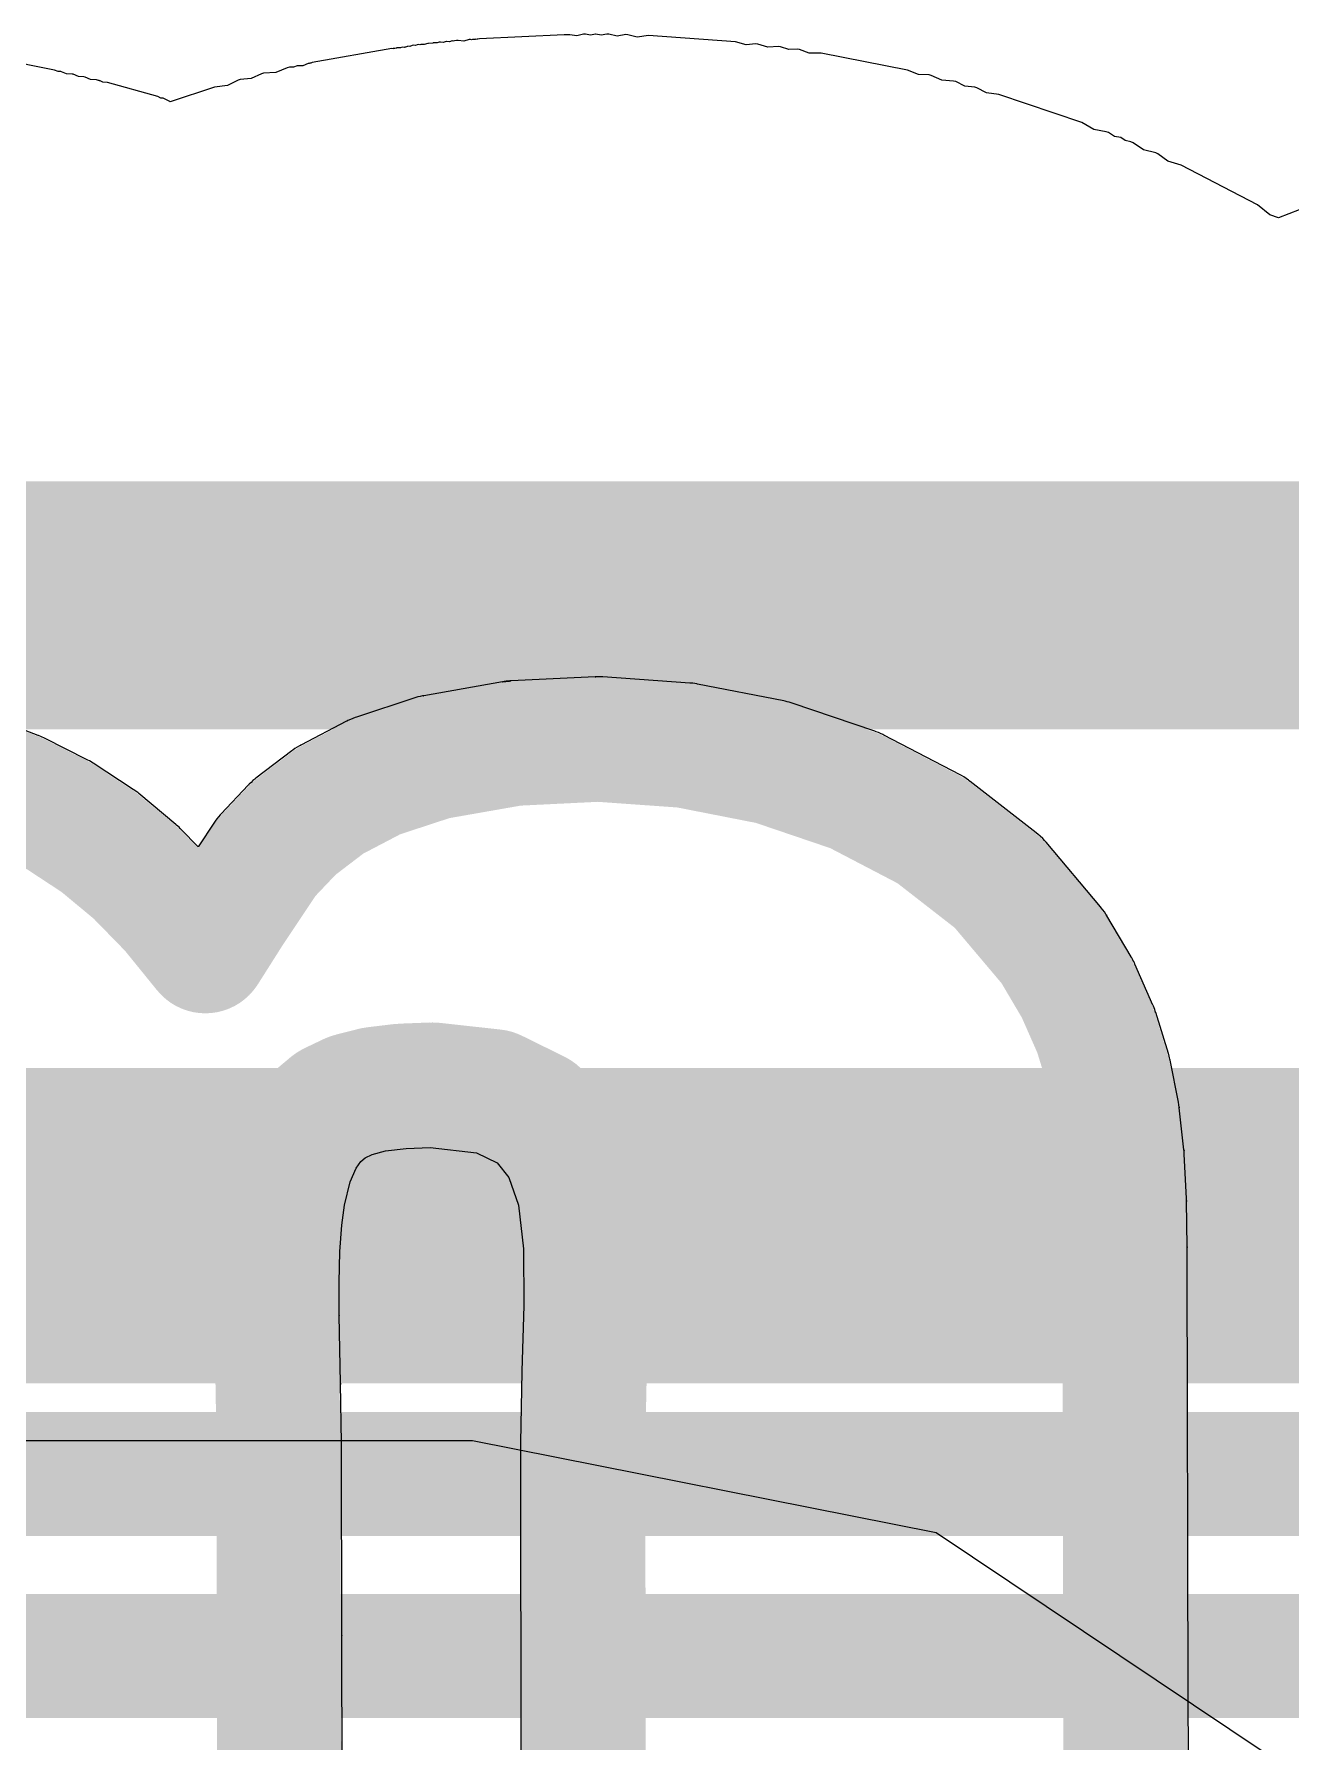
# Model space of a CAD drawing. Header units: millimetres. Extents: x 2.36 to 3.75, y 2.77 to 3.55.
# Drawn here: x 3.06753 to 3.08748, y 3.24587 to 3.27296 of the extents above; entities that cross this region are included whole.
import ezdxf

# ---------------------------------------------------------------- set-up
doc = ezdxf.new("R2010")
doc.units = ezdxf.units.MM
doc.header["$MEASUREMENT"] = 0
for name, color, linetype in [('BottomLayer', 5, 'Continuous'), ('BottomOverlay', 54, 'Continuous'), ('Mechanical13', 56, 'Continuous'), ('Mechanical14', 56, 'Continuous'), ('TopLayer', 1, 'Continuous')]:
    doc.layers.add(name, color=color, linetype=linetype)

# ---------------------------------------------------------------- blocks, each defined once
blk = doc.blocks.new('SAMSONIX_6_2_TL_1')
at = {"layer": 'TopLayer'}
for p, q in [((0.094964, 0.052685), (0.093718, 0.052466)), ((0.095091, 0.0527), (0.094964, 0.052685)), ((0.094966, 0.052686), (0.094964, 0.052685)), ((0.094964, 0.052685), (0.094971, 0.052686)), ((0.094964, 0.052685), (0.094964, 0.052685)), ((0.09497, 0.052686), (0.094966, 0.052686)), ((0.094973, 0.052687), (0.09497, 0.052686)), ((0.094971, 0.052686), (0.094986, 0.052689)), ((0.094977, 0.052687), (0.094973, 0.052687)), ((0.094979, 0.052688), (0.094977, 0.052687)), ((0.094993, 0.05269), (0.094979, 0.052688)), ((0.094986, 0.052689), (0.095016, 0.052693)), ((0.095022, 0.052694), (0.094993, 0.05269)), ((0.095016, 0.052693), (0.095046, 0.052697)), ((0.095052, 0.052697), (0.095022, 0.052694)), ((0.095046, 0.052697), (0.095076, 0.052699)), ((0.095081, 0.0527), (0.095052, 0.052697)), ((0.095076, 0.052699), (0.095091, 0.0527)), ((0.095096, 0.0527), (0.095081, 0.0527)), ((0.095092, 0.0527), (0.095091, 0.0527)), ((0.095091, 0.0527), (0.095091, 0.0527)), ((0.095091, 0.0527), (0.095096, 0.0527)), ((0.095091, 0.0527), (0.095091, 0.0527)), ((0.095094, 0.0527), (0.095092, 0.0527)), ((0.095097, 0.0527), (0.095094, 0.0527)), ((0.095099, 0.0527), (0.095097, 0.0527)), ((0.095101, 0.052701), (0.095099, 0.0527)), ((0.096435, 0.052766), (0.095101, 0.052701)), ((0.09644, 0.052766), (0.096435, 0.052766)), ((0.096435, 0.052766), (0.096436, 0.052766)), ((0.096445, 0.052766), (0.096435, 0.052766)), ((0.096436, 0.052766), (0.096439, 0.052766)), ((0.096439, 0.052766), (0.096441, 0.052766)), ((0.096455, 0.052767), (0.09644, 0.052766)), ((0.09644, 0.052766), (0.09644, 0.052766)), ((0.096441, 0.052766), (0.096444, 0.052766)), ((0.096444, 0.052766), (0.096445, 0.052766)), ((0.096445, 0.052766), (0.096445, 0.052766)), ((0.096485, 0.052767), (0.096455, 0.052767)), ((0.096515, 0.052767), (0.096485, 0.052767)), ((0.096545, 0.052766), (0.096515, 0.052767)), ((0.096559, 0.052765), (0.096545, 0.052766)), ((0.09794, 0.052667), (0.096559, 0.052765)), ((0.097956, 0.052666), (0.09794, 0.052667)), ((0.09794, 0.052667), (0.09794, 0.052667)), ((0.097986, 0.052663), (0.097956, 0.052666)), ((0.098017, 0.052658), (0.097986, 0.052663)), ((0.098047, 0.052653), (0.098017, 0.052658)), ((0.098062, 0.052651), (0.098047, 0.052653)), ((0.099433, 0.052382), (0.098062, 0.052651)), ((0.093572, 0.05243), (0.092646, 0.052126)), ((0.093589, 0.052436), (0.093572, 0.05243)), ((0.093572, 0.05243), (0.093572, 0.05243)), ((0.093572, 0.05243), (0.093572, 0.05243)), ((0.093623, 0.052446), (0.093589, 0.052436)), ((0.093658, 0.052454), (0.093623, 0.052446)), ((0.093693, 0.052462), (0.093658, 0.052454)), ((0.09371, 0.052465), (0.093693, 0.052462)), ((0.093703, 0.052464), (0.09371, 0.052465)), ((0.093705, 0.052464), (0.093703, 0.052464)), ((0.093703, 0.052464), (0.093703, 0.052464)), ((0.093709, 0.052465), (0.093705, 0.052464)), ((0.093712, 0.052465), (0.093709, 0.052465)), ((0.093716, 0.052466), (0.093712, 0.052465)), ((0.093718, 0.052466), (0.093716, 0.052466)), ((0.099449, 0.052379), (0.099433, 0.052382)), ((0.099433, 0.052382), (0.099433, 0.052382)), ((0.099482, 0.052371), (0.099449, 0.052379)), ((0.099514, 0.052362), (0.099482, 0.052371)), ((0.099546, 0.052353), (0.099514, 0.052362)), ((0.099562, 0.052347), (0.099546, 0.052353)), ((0.100877, 0.051901), (0.099562, 0.052347)), ((0.087593, 0.051836), (0.086868, 0.052111)), ((0.09249, 0.052061), (0.091766, 0.051682)), ((0.092491, 0.052061), (0.09249, 0.05206)), ((0.09249, 0.05206), (0.09249, 0.052061)), ((0.092493, 0.052062), (0.092491, 0.052061)), ((0.092495, 0.052063), (0.092493, 0.052062)), ((0.092512, 0.052072), (0.092494, 0.052063)), ((0.092494, 0.052063), (0.092498, 0.052065)), ((0.092494, 0.052063), (0.092494, 0.052063)), ((0.092497, 0.052064), (0.092495, 0.052063)), ((0.092498, 0.052065), (0.092497, 0.052064)), ((0.09255, 0.05209), (0.092512, 0.052072)), ((0.092588, 0.052106), (0.09255, 0.05209)), ((0.092626, 0.05212), (0.092588, 0.052106)), ((0.092646, 0.052126), (0.092626, 0.05212)), ((0.087598, 0.051835), (0.087593, 0.051836)), ((0.08761, 0.05183), (0.087598, 0.051835)), ((0.087598, 0.051835), (0.087598, 0.051835)), ((0.087635, 0.05182), (0.08761, 0.05183)), ((0.087659, 0.051809), (0.087635, 0.05182)), ((0.087682, 0.051798), (0.087659, 0.051809)), ((0.087694, 0.051792), (0.087682, 0.051798)), ((0.088373, 0.051449), (0.087694, 0.051792)), ((0.100895, 0.051895), (0.100877, 0.051901)), ((0.100877, 0.051901), (0.100877, 0.051901)), ((0.100931, 0.051881), (0.100895, 0.051895)), ((0.100966, 0.051866), (0.100931, 0.051881)), ((0.101, 0.051849), (0.100966, 0.051866)), ((0.101017, 0.051841), (0.101, 0.051849)), ((0.102229, 0.051209), (0.101017, 0.051841)), ((0.091619, 0.051589), (0.091051, 0.051155)), ((0.091635, 0.051602), (0.091619, 0.051589)), ((0.091619, 0.051589), (0.091619, 0.051589)), ((0.09167, 0.051626), (0.091635, 0.051602)), ((0.091706, 0.051649), (0.09167, 0.051626)), ((0.091743, 0.05167), (0.091706, 0.051649)), ((0.091762, 0.05168), (0.091743, 0.05167)), ((0.091758, 0.051678), (0.091762, 0.05168)), ((0.091759, 0.051678), (0.091758, 0.051678)), ((0.091758, 0.051678), (0.091758, 0.051678)), ((0.091761, 0.051679), (0.091759, 0.051678)), ((0.091763, 0.05168), (0.091761, 0.051679)), ((0.091765, 0.051682), (0.091763, 0.05168)), ((0.091766, 0.051682), (0.091765, 0.051682)), ((0.088385, 0.051443), (0.088372, 0.051449)), ((0.088372, 0.051449), (0.088373, 0.051449)), ((0.08841, 0.05143), (0.088385, 0.051443)), ((0.088434, 0.051416), (0.08841, 0.05143)), ((0.088458, 0.051401), (0.088434, 0.051416)), ((0.08847, 0.051393), (0.088458, 0.051401)), ((0.089101, 0.050979), (0.08847, 0.051393)), ((0.089112, 0.050972), (0.0891, 0.050979)), ((0.0891, 0.050979), (0.089101, 0.050979)), ((0.089135, 0.050956), (0.089112, 0.050972)), ((0.089158, 0.050939), (0.089135, 0.050956)), ((0.09093, 0.051047), (0.0905, 0.050594)), ((0.090931, 0.051048), (0.09093, 0.051047)), ((0.09093, 0.051047), (0.09093, 0.051047)), ((0.090932, 0.051049), (0.090931, 0.051048)), ((0.090931, 0.051048), (0.090931, 0.051048)), ((0.090946, 0.051063), (0.090932, 0.051049)), ((0.090932, 0.051049), (0.090933, 0.05105)), ((0.090933, 0.05105), (0.090932, 0.051049)), ((0.090932, 0.051049), (0.090932, 0.051049)), ((0.090933, 0.05105), (0.090933, 0.05105)), ((0.090974, 0.051091), (0.090946, 0.051063)), ((0.091004, 0.051118), (0.090974, 0.051091)), ((0.091035, 0.051143), (0.091004, 0.051118)), ((0.091051, 0.051155), (0.091035, 0.051143)), ((0.102229, 0.051208), (0.102229, 0.051209)), ((0.102249, 0.051198), (0.102229, 0.051208)), ((0.102287, 0.051176), (0.102249, 0.051198)), ((0.102325, 0.051151), (0.102287, 0.051176)), ((0.102362, 0.051125), (0.102325, 0.051151)), ((0.102379, 0.051112), (0.102362, 0.051125)), ((0.102374, 0.051116), (0.102373, 0.051117)), ((0.102373, 0.051117), (0.102373, 0.051117)), ((0.102373, 0.051117), (0.102379, 0.051112)), ((0.102378, 0.051113), (0.102374, 0.051116)), ((0.102381, 0.05111), (0.102378, 0.051113)), ((0.102385, 0.051108), (0.102381, 0.05111)), ((0.102386, 0.051106), (0.102385, 0.051108)), ((0.103434, 0.050292), (0.102386, 0.051106)), ((0.08918, 0.050922), (0.089158, 0.050939)), ((0.08919, 0.050913), (0.08918, 0.050922)), ((0.089782, 0.050422), (0.08919, 0.050913)), ((0.089792, 0.050413), (0.089782, 0.050422)), ((0.089782, 0.050422), (0.089782, 0.050422)), ((0.089812, 0.050396), (0.089792, 0.050413)), ((0.090392, 0.050459), (0.090133, 0.05007)), ((0.090404, 0.050477), (0.090392, 0.050459)), ((0.090392, 0.050459), (0.090392, 0.050459)), ((0.090429, 0.050512), (0.090404, 0.050477)), ((0.090456, 0.050545), (0.090429, 0.050512)), ((0.090484, 0.050577), (0.090456, 0.050545)), ((0.090499, 0.050593), (0.090484, 0.050577)), ((0.090499, 0.050593), (0.090497, 0.050591)), ((0.090497, 0.050591), (0.090498, 0.050591)), ((0.090498, 0.050592), (0.090499, 0.050593)), ((0.090498, 0.050591), (0.090498, 0.050592)), ((0.0905, 0.050594), (0.090499, 0.050593)), ((0.090499, 0.050593), (0.0905, 0.050594)), ((0.0905, 0.050594), (0.090499, 0.050593)), ((0.0905, 0.050594), (0.0905, 0.050594)), ((0.0905, 0.050594), (0.0905, 0.050594)), ((0.089831, 0.050378), (0.089812, 0.050396)), ((0.08985, 0.05036), (0.089831, 0.050378)), ((0.089859, 0.05035), (0.08985, 0.05036)), ((0.090133, 0.05007), (0.089859, 0.05035)), ((0.103436, 0.050291), (0.103434, 0.050293)), ((0.103434, 0.050293), (0.103434, 0.050292)), ((0.103439, 0.050289), (0.103436, 0.050291)), ((0.103443, 0.050286), (0.103439, 0.050289)), ((0.103462, 0.050271), (0.103441, 0.050287)), ((0.103441, 0.050287), (0.103441, 0.050287)), ((0.103441, 0.050287), (0.103448, 0.050282)), ((0.103446, 0.050283), (0.103443, 0.050286)), ((0.103448, 0.050282), (0.103446, 0.050283)), ((0.103501, 0.050237), (0.103462, 0.050271)), ((0.103539, 0.050201), (0.103501, 0.050237)), ((0.103575, 0.050163), (0.103539, 0.050201)), ((0.103592, 0.050143), (0.103575, 0.050163)), ((0.104457, 0.049118), (0.103592, 0.050143)), ((0.10447, 0.049102), (0.104457, 0.049118)), ((0.104457, 0.049118), (0.104457, 0.049118)), ((0.104496, 0.049069), (0.10447, 0.049102)), ((0.104521, 0.049034), (0.104496, 0.049069)), ((0.104543, 0.048999), (0.104521, 0.049034)), ((0.104554, 0.048981), (0.104543, 0.048999)), ((0.104551, 0.048986), (0.10455, 0.048988)), ((0.10455, 0.048988), (0.10455, 0.048988)), ((0.10455, 0.048988), (0.104554, 0.048981)), ((0.104553, 0.048983), (0.104551, 0.048986)), ((0.104555, 0.048979), (0.104553, 0.048983)), ((0.104557, 0.048975), (0.104555, 0.048979)), ((0.104558, 0.048974), (0.104557, 0.048975)), ((0.104943, 0.048321), (0.104558, 0.048974)), ((0.104944, 0.048319), (0.104943, 0.048321)), ((0.104943, 0.048321), (0.104943, 0.048321)), ((0.104946, 0.048315), (0.104944, 0.048319)), ((0.104949, 0.048312), (0.104946, 0.048315)), ((0.104951, 0.048308), (0.104949, 0.048312)), ((0.104952, 0.048306), (0.104951, 0.048308)), ((0.104958, 0.048295), (0.104952, 0.048306)), ((0.104971, 0.048271), (0.104958, 0.048295)), ((0.104984, 0.048247), (0.104971, 0.048271)), ((0.104995, 0.048222), (0.104984, 0.048247)), ((0.105001, 0.04821), (0.104995, 0.048222)), ((0.105002, 0.048207), (0.105001, 0.04821)), ((0.10529, 0.047554), (0.105002, 0.048207)), ((0.105291, 0.047551), (0.10529, 0.047554)), ((0.105297, 0.047538), (0.105291, 0.047551)), ((0.105291, 0.047551), (0.105291, 0.047551)), ((0.105308, 0.047512), (0.105297, 0.047538)), ((0.105318, 0.047486), (0.105308, 0.047512)), ((0.105327, 0.04746), (0.105318, 0.047486)), ((0.105331, 0.047446), (0.105327, 0.04746)), ((0.105331, 0.047445), (0.105331, 0.047446)), ((0.105332, 0.047444), (0.105331, 0.047445)), ((0.105332, 0.047442), (0.105332, 0.047444)), ((0.105332, 0.047441), (0.105332, 0.047442)), ((0.105333, 0.04744), (0.105332, 0.047441)), ((0.105535, 0.046788), (0.105333, 0.04744)), ((0.105536, 0.046785), (0.105535, 0.046788)), ((0.105539, 0.046772), (0.105536, 0.046785)), ((0.105536, 0.046785), (0.105536, 0.046785)), ((0.105547, 0.046747), (0.105539, 0.046772)), ((0.105553, 0.046722), (0.105547, 0.046747)), ((0.105559, 0.046697), (0.105553, 0.046722)), ((0.105561, 0.046684), (0.105559, 0.046697)), ((0.105693, 0.046018), (0.105561, 0.046684)), ((0.105561, 0.046684), (0.105561, 0.046684)), ((0.105695, 0.046008), (0.105693, 0.046018)), ((0.105693, 0.046018), (0.105693, 0.046018)), ((0.105693, 0.046018), (0.105693, 0.046018)), ((0.105699, 0.045987), (0.105695, 0.046008)), ((0.105702, 0.045966), (0.105699, 0.045987)), ((0.105705, 0.045945), (0.105702, 0.045966)), ((0.105706, 0.045935), (0.105705, 0.045945)), ((0.105707, 0.045926), (0.105705, 0.045943)), ((0.105705, 0.045943), (0.105706, 0.045941)), ((0.105706, 0.045941), (0.105706, 0.045937)), ((0.105706, 0.045937), (0.105707, 0.045932)), ((0.105707, 0.045926), (0.105706, 0.045935)), ((0.105707, 0.045932), (0.105707, 0.045928)), ((0.105707, 0.045928), (0.105707, 0.045926)), ((0.105781, 0.045262), (0.105707, 0.045926)), ((0.105707, 0.045926), (0.105707, 0.045926)), ((0.09311, 0.045242), (0.093438, 0.045281)), ((0.093438, 0.045281), (0.093818, 0.045296)), ((0.093818, 0.045296), (0.094551, 0.045215)), ((0.105782, 0.045254), (0.105781, 0.045262)), ((0.105781, 0.045262), (0.105782, 0.04526)), ((0.105783, 0.045245), (0.105781, 0.045262)), ((0.105782, 0.04526), (0.105782, 0.045256)), ((0.105782, 0.045256), (0.105783, 0.045251)), ((0.105783, 0.045246), (0.105782, 0.045254)), ((0.105782, 0.045254), (0.105782, 0.045254)), ((0.105783, 0.045251), (0.105783, 0.045247)), ((0.092642, 0.044971), (0.092717, 0.045077)), ((0.092717, 0.045077), (0.092785, 0.045134)), ((0.092785, 0.045134), (0.092898, 0.045188)), ((0.092898, 0.045188), (0.09311, 0.045242)), ((0.094551, 0.045215), (0.094881, 0.045053)), ((0.094881, 0.045053), (0.095068, 0.044823)), ((0.105783, 0.045247), (0.105783, 0.045245)), ((0.105785, 0.045231), (0.105783, 0.045246)), ((0.105783, 0.045245), (0.105783, 0.045245)), ((0.105786, 0.045215), (0.105785, 0.045231)), ((0.105787, 0.0452), (0.105786, 0.045215)), ((0.105787, 0.045193), (0.105787, 0.0452)), ((0.105823, 0.044488), (0.105787, 0.045193)), ((0.092456, 0.044384), (0.092548, 0.044751)), ((0.092548, 0.044751), (0.092642, 0.044971)), ((0.095068, 0.044823), (0.095218, 0.044384)), ((0.105823, 0.044484), (0.105822, 0.044488)), ((0.105822, 0.044488), (0.105823, 0.044488)), ((0.105823, 0.044475), (0.105823, 0.044484)), ((0.105823, 0.044465), (0.105823, 0.044475)), ((0.105824, 0.044456), (0.105823, 0.044465)), ((0.105824, 0.044456), (0.105824, 0.044457)), ((0.105824, 0.044457), (0.105824, 0.044447)), ((0.105824, 0.044455), (0.105824, 0.044456)), ((0.105824, 0.044452), (0.105824, 0.044456)), ((0.105824, 0.044453), (0.105824, 0.044455)), ((0.105824, 0.04445), (0.105824, 0.044453)), ((0.105824, 0.044438), (0.105824, 0.044452)), ((0.105824, 0.044448), (0.105824, 0.04445)), ((0.105824, 0.044447), (0.105824, 0.044448)), ((0.105833, 0.043721), (0.105824, 0.044447)), ((0.105824, 0.044447), (0.105824, 0.044446)), ((0.105824, 0.044446), (0.105824, 0.044444)), ((0.105824, 0.044444), (0.105824, 0.044442)), ((0.105824, 0.044442), (0.105824, 0.044439)), ((0.105824, 0.044439), (0.105824, 0.044438)), ((0.105824, 0.044438), (0.105824, 0.044438)), ((0.092413, 0.044065), (0.092456, 0.044384)), ((0.095218, 0.044384), (0.095298, 0.04369)), ((0.092384, 0.043648), (0.092413, 0.044065)), ((0.092372, 0.043157), (0.092384, 0.043648)), ((0.095298, 0.04369), (0.095305, 0.04279)), ((0.105834, 0.043711), (0.105833, 0.043721)), ((0.105833, 0.043716), (0.105833, 0.04372)), ((0.105833, 0.04372), (0.105833, 0.043719)), ((0.105833, 0.043719), (0.105833, 0.043717)), ((0.105833, 0.043717), (0.105833, 0.043715)), ((0.105833, 0.043714), (0.105833, 0.043716)), ((0.105833, 0.043716), (0.105833, 0.043716)), ((0.105833, 0.043715), (0.105833, 0.043712)), ((0.105833, 0.043711), (0.105833, 0.043714)), ((0.105833, 0.043712), (0.105833, 0.043711)), ((0.105833, 0.043707), (0.105833, 0.043711)), ((0.105833, 0.043711), (0.105834, 0.043711)), ((0.105834, 0.043704), (0.105833, 0.043707)), ((0.105833, 0.043702), (0.105834, 0.043704)), ((0.105833, 0.04293), (0.105833, 0.043702)), ((0.105833, 0.043702), (0.105833, 0.043702)), ((0.105833, 0.043702), (0.105833, 0.043702)), ((0.105833, 0.043702), (0.105833, 0.043702)), ((0.105833, 0.043702), (0.105833, 0.043702)), ((0.092372, 0.042633), (0.092372, 0.043157)), ((0.105837, 0.041655), (0.105833, 0.04293)), ((0.092393, 0.041559), (0.092372, 0.042633)), ((0.092372, 0.042633), (0.092372, 0.042624)), ((0.092372, 0.042624), (0.092372, 0.042633)), ((0.092372, 0.042624), (0.092372, 0.042624)), ((0.092372, 0.042624), (0.092372, 0.042624)), ((0.092372, 0.042624), (0.092372, 0.042624)), ((0.092372, 0.042624), (0.092372, 0.042624)), ((0.092372, 0.042624), (0.092372, 0.042624)), ((0.095305, 0.04279), (0.095272, 0.041749)), ((0.095271, 0.041738), (0.095248, 0.040616)), ((0.095272, 0.041742), (0.095271, 0.04174)), ((0.095271, 0.04174), (0.095271, 0.041738)), ((0.095271, 0.041738), (0.095271, 0.041738)), ((0.095272, 0.041749), (0.095272, 0.041748)), ((0.095272, 0.041748), (0.095272, 0.041745)), ((0.095272, 0.041745), (0.095272, 0.041742)), ((0.092393, 0.041558), (0.092393, 0.041559)), ((0.092393, 0.041559), (0.092393, 0.041559)), ((0.092393, 0.041559), (0.092393, 0.041554)), ((0.092393, 0.041535), (0.092393, 0.041559)), ((0.092393, 0.041556), (0.092393, 0.041558)), ((0.092393, 0.041554), (0.092393, 0.041556)), ((0.092393, 0.041552), (0.092393, 0.041554)), ((0.092393, 0.041554), (0.092393, 0.041551)), ((0.092393, 0.041551), (0.092393, 0.041552)), ((0.092409, 0.040612), (0.092393, 0.041551)), ((0.092393, 0.041551), (0.092393, 0.041549)), ((0.092393, 0.041549), (0.092393, 0.041545)), ((0.092393, 0.041545), (0.092393, 0.041541)), ((0.092393, 0.041541), (0.092393, 0.041537)), ((0.092393, 0.041537), (0.092393, 0.041535)), ((0.092393, 0.041535), (0.092393, 0.041535)), ((0.105845, 0.038615), (0.105837, 0.041655)), ((0.105837, 0.041655), (0.105837, 0.041654)), ((0.105837, 0.041652), (0.105837, 0.041655)), ((0.105837, 0.041655), (0.105837, 0.041655)), ((0.105837, 0.041655), (0.105837, 0.041655)), ((0.105837, 0.041655), (0.105837, 0.041655)), ((0.105837, 0.041655), (0.105837, 0.041655)), ((0.105837, 0.041655), (0.105837, 0.041655)), ((0.105837, 0.041654), (0.105837, 0.041654)), ((0.105837, 0.041654), (0.105837, 0.041653)), ((0.105837, 0.041653), (0.105837, 0.041652)), ((0.105837, 0.041652), (0.105837, 0.041652)), ((0.105837, 0.041652), (0.105837, 0.041652)), ((0.092409, 0.04061), (0.092409, 0.040612)), ((0.092409, 0.040612), (0.092409, 0.040612)), ((0.092409, 0.040606), (0.092409, 0.04061)), ((0.092409, 0.040602), (0.092409, 0.040606)), ((0.092409, 0.040599), (0.092409, 0.040602)), ((0.092409, 0.040597), (0.092409, 0.040599)), ((0.092413, 0.037555), (0.092409, 0.040597)), ((0.095248, 0.040616), (0.095248, 0.040613)), ((0.095248, 0.040613), (0.095248, 0.040608)), ((0.095248, 0.040608), (0.095248, 0.040602)), ((0.095248, 0.040602), (0.095248, 0.040597)), ((0.095248, 0.040597), (0.095248, 0.040594)), ((0.095248, 0.040594), (0.095248, 0.040594)), ((0.095248, 0.040594), (0.095282, 0.016213)), ((0.105845, 0.038614), (0.105845, 0.038615)), ((0.105845, 0.038615), (0.105845, 0.038615)), ((0.105845, 0.038615), (0.105845, 0.038615)), ((0.105855, 0.034397), (0.105845, 0.038614)), ((0.105845, 0.038614), (0.105845, 0.038614)), ((0.105845, 0.038614), (0.105845, 0.038614)), ((0.092423, 0.034507), (0.092413, 0.037557)), ((0.092413, 0.037557), (0.092413, 0.037555))]:
    blk.add_line(p, q, dxfattribs=at)
at = {"layer": 'TopLayer', "const_width": 0.001969}
for points in [[(0.093883, 0.051481), (0.095144, 0.051702)], [(0.095144, 0.051702), (0.096489, 0.051768)], [(0.096489, 0.051768), (0.09787, 0.05167)], [(0.09787, 0.05167), (0.099241, 0.051401)], [(0.092957, 0.051177), (0.093883, 0.051481)], [(0.099241, 0.051401), (0.100555, 0.050955)], [(0.086509, 0.051179), (0.087244, 0.0509)], [(0.092225, 0.050794), (0.092957, 0.051177)], [(0.087244, 0.0509), (0.087922, 0.050558)], [(0.091657, 0.050361), (0.092225, 0.050794)], [(0.100555, 0.050955), (0.101767, 0.050323)], [(0.087922, 0.050558), (0.088552, 0.050144)], [(0.091224, 0.049905), (0.091657, 0.050361)], [(0.101767, 0.050323), (0.102828, 0.049498)], [(0.088552, 0.050144), (0.089144, 0.049653)], [(0.090644, 0.049035), (0.091224, 0.049905)], [(0.089144, 0.049653), (0.089706, 0.049077)], [(0.102828, 0.049498), (0.103693, 0.048474)], [(0.089706, 0.049077), (0.090248, 0.04841)], [(0.090248, 0.04841), (0.090644, 0.049035)], [(0.103693, 0.048474), (0.104087, 0.047806)], [(0.104087, 0.047806), (0.104377, 0.047148)], [(0.104377, 0.047148), (0.104581, 0.046489)], [(0.104581, 0.046489), (0.104713, 0.045824)], [(0.092556, 0.046132), (0.092927, 0.046226)], [(0.092927, 0.046226), (0.093359, 0.046278)], [(0.093359, 0.046278), (0.093854, 0.046297)], [(0.093854, 0.046297), (0.094835, 0.046189)], [(0.094835, 0.046189), (0.095518, 0.045853)], [(0.091978, 0.045761), (0.09224, 0.045981)], [(0.09224, 0.045981), (0.092556, 0.046132)], [(0.091765, 0.045462), (0.091978, 0.045761)], [(0.095518, 0.045853), (0.095955, 0.045316)], [(0.104713, 0.045824), (0.104789, 0.045143)], [(0.091598, 0.04507), (0.091765, 0.045462)], [(0.095955, 0.045316), (0.096198, 0.044606)], [(0.104789, 0.045143), (0.104825, 0.044438)], [(0.091473, 0.044573), (0.091598, 0.04507)], [(0.091418, 0.044167), (0.091473, 0.044573)], [(0.096198, 0.044606), (0.096297, 0.04375)], [(0.104825, 0.044438), (0.104834, 0.043702)], [(0.091386, 0.043693), (0.091418, 0.044167)], [(0.096297, 0.04375), (0.096304, 0.042779)], [(0.091373, 0.043171), (0.091386, 0.043693)], [(0.104834, 0.042927), (0.104834, 0.043702)], [(0.091373, 0.043171), (0.091373, 0.042624)], [(0.104834, 0.042927), (0.104838, 0.041652)], [(0.09627, 0.041718), (0.096304, 0.042779)], [(0.091373, 0.042624), (0.091394, 0.041535)], [(0.096247, 0.040595), (0.09627, 0.041718)], [(0.104838, 0.041652), (0.104846, 0.038612)], [(0.091394, 0.041535), (0.09141, 0.040595)], [(0.09141, 0.040595), (0.091414, 0.037554)], [(0.096247, 0.040595), (0.096281, 0.016214)], [(0.104846, 0.038612), (0.104856, 0.034395)], [(0.091414, 0.037554), (0.091424, 0.034503)]]:
    blk.add_lwpolyline(points, dxfattribs=at)
at = {"layer": 'TopLayer', "const_width": 0.000984}
for points in [[(0.094652, 0.051702, 1), (0.095636, 0.051702, 1)], [(0.094652, 0.051702, 1), (0.095636, 0.051702, 1)], [(0.095997, 0.051768, 1), (0.096981, 0.051768, 1)], [(0.095997, 0.051768, 1), (0.096981, 0.051768, 1)], [(0.097378, 0.05167, 1), (0.098362, 0.05167, 1)], [(0.097378, 0.05167, 1), (0.098362, 0.05167, 1)], [(0.093391, 0.051481, 1), (0.094376, 0.051481, 1)], [(0.093391, 0.051481, 1), (0.094376, 0.051481, 1)], [(0.098749, 0.051401, 1), (0.099733, 0.051401, 1)], [(0.098749, 0.051401, 1), (0.099733, 0.051401, 1)], [(0.092465, 0.051177, 1), (0.093449, 0.051177, 1)], [(0.092465, 0.051177, 1), (0.093449, 0.051177, 1)], [(0.086751, 0.0509, 1), (0.087736, 0.0509, 1)], [(0.086751, 0.0509, 1), (0.087736, 0.0509, 1)], [(0.091732, 0.050794, 1), (0.092717, 0.050794, 1)], [(0.091732, 0.050794, 1), (0.092717, 0.050794, 1)], [(0.100063, 0.050955, 1), (0.101047, 0.050955, 1)], [(0.100063, 0.050955, 1), (0.101047, 0.050955, 1)], [(0.08743, 0.050558, 1), (0.088414, 0.050558, 1)], [(0.08743, 0.050558, 1), (0.088414, 0.050558, 1)], [(0.091164, 0.050361, 1), (0.092149, 0.050361, 1)], [(0.091164, 0.050361, 1), (0.092149, 0.050361, 1)], [(0.101275, 0.050323, 1), (0.102259, 0.050323, 1)], [(0.101275, 0.050323, 1), (0.102259, 0.050323, 1)], [(0.08806, 0.050144, 1), (0.089044, 0.050144, 1)], [(0.08806, 0.050144, 1), (0.089044, 0.050144, 1)], [(0.090732, 0.049905, 1), (0.091716, 0.049905, 1)], [(0.090732, 0.049905, 1), (0.091716, 0.049905, 1)], [(0.088652, 0.049653, 1), (0.089636, 0.049653, 1)], [(0.088652, 0.049653, 1), (0.089636, 0.049653, 1)], [(0.102336, 0.049498, 1), (0.10332, 0.049498, 1)], [(0.102336, 0.049498, 1), (0.10332, 0.049498, 1)], [(0.089214, 0.049077, 1), (0.090199, 0.049077, 1)], [(0.089214, 0.049077, 1), (0.090199, 0.049077, 1)], [(0.090152, 0.049035, 1), (0.091136, 0.049035, 1)], [(0.090152, 0.049035, 1), (0.091136, 0.049035, 1)], [(0.089756, 0.04841, 1), (0.09074, 0.04841, 1)], [(0.089756, 0.04841, 1), (0.09074, 0.04841, 1)], [(0.103201, 0.048474, 1), (0.104186, 0.048474, 1)], [(0.103201, 0.048474, 1), (0.104186, 0.048474, 1)], [(0.103595, 0.047806, 1), (0.104579, 0.047806, 1)], [(0.103595, 0.047806, 1), (0.104579, 0.047806, 1)], [(0.103885, 0.047148, 1), (0.10487, 0.047148, 1)], [(0.103885, 0.047148, 1), (0.10487, 0.047148, 1)], [(0.104089, 0.046489, 1), (0.105073, 0.046489, 1)], [(0.104089, 0.046489, 1), (0.105073, 0.046489, 1)], [(0.092435, 0.046226, 1), (0.09342, 0.046226, 1)], [(0.092435, 0.046226, 1), (0.09342, 0.046226, 1)], [(0.092867, 0.046278, 1), (0.093851, 0.046278, 1)], [(0.092867, 0.046278, 1), (0.093851, 0.046278, 1)], [(0.093362, 0.046297, 1), (0.094346, 0.046297, 1)], [(0.093362, 0.046297, 1), (0.094346, 0.046297, 1)], [(0.094342, 0.046189, 1), (0.095327, 0.046189, 1)], [(0.094342, 0.046189, 1), (0.095327, 0.046189, 1)], [(0.091748, 0.045981, 1), (0.092732, 0.045981, 1)], [(0.091748, 0.045981, 1), (0.092732, 0.045981, 1)], [(0.092064, 0.046132, 1), (0.093048, 0.046132, 1)], [(0.092064, 0.046132, 1), (0.093048, 0.046132, 1)], [(0.091485, 0.045761, 1), (0.09247, 0.045761, 1)], [(0.091485, 0.045761, 1), (0.09247, 0.045761, 1)], [(0.095026, 0.045853, 1), (0.09601, 0.045853, 1)], [(0.095026, 0.045853, 1), (0.09601, 0.045853, 1)], [(0.104221, 0.045824, 1), (0.105205, 0.045824, 1)], [(0.104221, 0.045824, 1), (0.105205, 0.045824, 1)], [(0.091273, 0.045462, 1), (0.092257, 0.045462, 1)], [(0.091273, 0.045462, 1), (0.092257, 0.045462, 1)], [(0.095463, 0.045316, 1), (0.096448, 0.045316, 1)], [(0.095463, 0.045316, 1), (0.096448, 0.045316, 1)], [(0.104297, 0.045143, 1), (0.105282, 0.045143, 1)], [(0.104297, 0.045143, 1), (0.105282, 0.045143, 1)], [(0.091106, 0.04507, 1), (0.09209, 0.04507, 1)], [(0.091106, 0.04507, 1), (0.09209, 0.04507, 1)], [(0.090981, 0.044573, 1), (0.091965, 0.044573, 1)], [(0.090981, 0.044573, 1), (0.091965, 0.044573, 1)], [(0.095706, 0.044606, 1), (0.09669, 0.044606, 1)], [(0.095706, 0.044606, 1), (0.09669, 0.044606, 1)], [(0.104332, 0.044438, 1), (0.105317, 0.044438, 1)], [(0.104332, 0.044438, 1), (0.105317, 0.044438, 1)], [(0.090926, 0.044167, 1), (0.09191, 0.044167, 1)], [(0.090926, 0.044167, 1), (0.09191, 0.044167, 1)], [(0.095805, 0.04375, 1), (0.096789, 0.04375, 1)], [(0.095805, 0.04375, 1), (0.096789, 0.04375, 1)], [(0.090894, 0.043693, 1), (0.091878, 0.043693, 1)], [(0.090894, 0.043693, 1), (0.091878, 0.043693, 1)], [(0.104342, 0.043702, 1), (0.105327, 0.043702, 1)], [(0.104342, 0.043702, 1), (0.105327, 0.043702, 1)], [(0.090881, 0.043171, 1), (0.091865, 0.043171, 1)], [(0.090881, 0.043171, 1), (0.091865, 0.043171, 1)], [(0.104342, 0.042927, 1), (0.105326, 0.042927, 1)], [(0.104342, 0.042927, 1), (0.105326, 0.042927, 1)], [(0.095812, 0.042779, 1), (0.096796, 0.042779, 1)], [(0.095812, 0.042779, 1), (0.096796, 0.042779, 1)], [(0.090881, 0.042624, 1), (0.091865, 0.042624, 1)], [(0.090881, 0.042624, 1), (0.091865, 0.042624, 1)], [(0.095778, 0.041718, 1), (0.096763, 0.041718, 1)], [(0.095778, 0.041718, 1), (0.096763, 0.041718, 1)], [(0.104346, 0.041652, 1), (0.10533, 0.041652, 1)], [(0.104346, 0.041652, 1), (0.10533, 0.041652, 1)], [(0.090902, 0.041535, 1), (0.091886, 0.041535, 1)], [(0.090902, 0.041535, 1), (0.091886, 0.041535, 1)], [(0.090917, 0.040595, 1), (0.091902, 0.040595, 1)], [(0.090917, 0.040595, 1), (0.091902, 0.040595, 1)], [(0.095755, 0.040595, 1), (0.096739, 0.040595, 1)], [(0.095755, 0.040595, 1), (0.096739, 0.040595, 1)], [(0.104354, 0.038612, 1), (0.105338, 0.038612, 1)], [(0.104354, 0.038612, 1), (0.105338, 0.038612, 1)], [(0.090922, 0.037554, 1), (0.091906, 0.037554, 1)], [(0.090922, 0.037554, 1), (0.091906, 0.037554, 1)]]:
    blk.add_lwpolyline(points, format="xyb", close=True, dxfattribs=at)
blk = doc.blocks.new('CAP_TAN_B1210_B_32')
at = {"layer": 'BottomOverlay', "const_width": 0.005}
blk.add_lwpolyline([(0.043308, -0.059056), (-0.059056, -0.059056)], dxfattribs=at)
at = {"layer": 'Mechanical13', "const_width": 0.001969}
for points in [[(0.06207, -0.052228), (-0.06207, -0.052228)], [(0.06496, -0.055118), (-0.06496, -0.055118)]]:
    blk.add_lwpolyline(points, dxfattribs=at)
at = {"layer": 'Mechanical14', "const_width": 0.003937}
blk.add_lwpolyline([(0.102362, -0.068898), (-0.102362, -0.068898)], dxfattribs=at)

msp = doc.modelspace()

# ---------------------------------------------------------------- linework, layer by layer
at = {"layer": 'BottomLayer'}
for p, q in [((3.074489, 3.250645), (3.021339, 3.250645)), ((3.081847, 3.249182), (3.074489, 3.250645)), ((3.088085, 3.245013), (3.081847, 3.249182))]:
    msp.add_line(p, q, dxfattribs=at)
at = {"layer": 'TopLayer'}
for p, q in [((3.074167, 3.272854), (3.074124, 3.272842)), ((3.074168, 3.272854), (3.074167, 3.272854)), ((3.074184, 3.272852), (3.074168, 3.272854)), ((3.074203, 3.272858), (3.074184, 3.272852)), ((3.074234, 3.27286), (3.074203, 3.272858)), ((3.074236, 3.27286), (3.074234, 3.27286)), ((3.074238, 3.272861), (3.074236, 3.27286)), ((3.074261, 3.272863), (3.074238, 3.272861)), ((3.074351, 3.272852), (3.074261, 3.272863)), ((3.074438, 3.272875), (3.074351, 3.272852)), ((3.07444, 3.272875), (3.074438, 3.272875)), ((3.074442, 3.272875), (3.07444, 3.272875)), ((3.074445, 3.272876), (3.074442, 3.272875)), ((3.074458, 3.272876), (3.074445, 3.272876)), ((3.074474, 3.272874), (3.074458, 3.272876)), ((3.07449, 3.272878), (3.074474, 3.272874)), ((3.074492, 3.272878), (3.07449, 3.272878)), ((3.074494, 3.272878), (3.074492, 3.272878)), ((3.074496, 3.272879), (3.074494, 3.272878)), ((3.074505, 3.272879), (3.074496, 3.272879)), ((3.074516, 3.272878), (3.074505, 3.272879)), ((3.074526, 3.27288), (3.074516, 3.272878)), ((3.07453, 3.272881), (3.074526, 3.27288)), ((3.074548, 3.272878), (3.07453, 3.272881)), ((3.074565, 3.272882), (3.074548, 3.272878)), ((3.074567, 3.272882), (3.074565, 3.272882)), ((3.074571, 3.272882), (3.074567, 3.272882)), ((3.074599, 3.272889), (3.074571, 3.272882)), ((3.075943, 3.272954), (3.074599, 3.272889)), ((3.075965, 3.272951), (3.075943, 3.272954)), ((3.07598, 3.272952), (3.075965, 3.272951)), ((3.075995, 3.272949), (3.07598, 3.272952)), ((3.076011, 3.272953), (3.075995, 3.272949)), ((3.076016, 3.272953), (3.076011, 3.272953)), ((3.07602, 3.272952), (3.076016, 3.272953)), ((3.076024, 3.272953), (3.07602, 3.272952)), ((3.076033, 3.272954), (3.076024, 3.272953)), ((3.076034, 3.272954), (3.076033, 3.272954)), ((3.076033, 3.272954), (3.076033, 3.272954)), ((3.076036, 3.272954), (3.076034, 3.272954)), ((3.076143, 3.272937), (3.076036, 3.272954)), ((3.07625, 3.27296), (3.076143, 3.272937)), ((3.07628, 3.272961), (3.07625, 3.27296)), ((3.076362, 3.272946), (3.07628, 3.272961)), ((3.07644, 3.272962), (3.076362, 3.272946)), ((3.076441, 3.272962), (3.07644, 3.272962)), ((3.076443, 3.272962), (3.076441, 3.272962)), ((3.076445, 3.272962), (3.076443, 3.272962)), ((3.076529, 3.272945), (3.076445, 3.272962)), ((3.076621, 3.272962), (3.076529, 3.272945)), ((3.076651, 3.272962), (3.076621, 3.272962)), ((3.076787, 3.272933), (3.076651, 3.272962)), ((3.076924, 3.272955), (3.076787, 3.272933)), ((3.076953, 3.272953), (3.076924, 3.272955)), ((3.077105, 3.272917), (3.076953, 3.272953)), ((3.077282, 3.272939), (3.077105, 3.272917)), ((3.078663, 3.272841), (3.077282, 3.272939)), ((3.073206, 3.272733), (3.071945, 3.272511)), ((3.07323, 3.272732), (3.073206, 3.272733)), ((3.073232, 3.272733), (3.07323, 3.272732)), ((3.073236, 3.272734), (3.073232, 3.272733)), ((3.073247, 3.272733), (3.073236, 3.272734)), ((3.073258, 3.272737), (3.073247, 3.272733)), ((3.073279, 3.272741), (3.073258, 3.272737)), ((3.073284, 3.272741), (3.073279, 3.272741)), ((3.073288, 3.272742), (3.073284, 3.272741)), ((3.07329, 3.272743), (3.073288, 3.272742)), ((3.073291, 3.272743), (3.07329, 3.272743)), ((3.073293, 3.272743), (3.073291, 3.272743)), ((3.073302, 3.272745), (3.073293, 3.272743)), ((3.073305, 3.272745), (3.073302, 3.272745)), ((3.073307, 3.272746), (3.073305, 3.272745)), ((3.07331, 3.272746), (3.073307, 3.272746)), ((3.073346, 3.272745), (3.07331, 3.272746)), ((3.07337, 3.272754), (3.073346, 3.272745)), ((3.073402, 3.272753), (3.07337, 3.272754)), ((3.07337, 3.272754), (3.07337, 3.272754)), ((3.073413, 3.272757), (3.073402, 3.272753)), ((3.073423, 3.272757), (3.073413, 3.272757)), ((3.073413, 3.272757), (3.073413, 3.272757)), ((3.073457, 3.272769), (3.073423, 3.272757)), ((3.073459, 3.27277), (3.073457, 3.272769)), ((3.073495, 3.272768), (3.073459, 3.27277)), ((3.07353, 3.27278), (3.073495, 3.272768)), ((3.07356, 3.272785), (3.07353, 3.27278)), ((3.073585, 3.272783), (3.07356, 3.272785)), ((3.073609, 3.272792), (3.073585, 3.272783)), ((3.073639, 3.272796), (3.073609, 3.272792)), ((3.073655, 3.272795), (3.073639, 3.272796)), ((3.073667, 3.272799), (3.073655, 3.272795)), ((3.073669, 3.272799), (3.073667, 3.272799)), ((3.073724, 3.272796), (3.073669, 3.272799)), ((3.07378, 3.272814), (3.073724, 3.272796)), ((3.073781, 3.272814), (3.07378, 3.272814)), ((3.073789, 3.272813), (3.073781, 3.272814)), ((3.073857, 3.272821), (3.073789, 3.272813)), ((3.073866, 3.272824), (3.073857, 3.272821)), ((3.073895, 3.272827), (3.073866, 3.272824)), ((3.073927, 3.272825), (3.073895, 3.272827)), ((3.073957, 3.272834), (3.073927, 3.272825)), ((3.073979, 3.272837), (3.073957, 3.272834)), ((3.074025, 3.272832), (3.073979, 3.272837)), ((3.07407, 3.272846), (3.074025, 3.272832)), ((3.074076, 3.272846), (3.07407, 3.272846)), ((3.074124, 3.272842), (3.074076, 3.272846)), ((3.078833, 3.272795), (3.078663, 3.272841)), ((3.078987, 3.272809), (3.078833, 3.272795)), ((3.079017, 3.272806), (3.078987, 3.272809)), ((3.079179, 3.272756), (3.079017, 3.272806)), ((3.079349, 3.272767), (3.079179, 3.272756)), ((3.079379, 3.272763), (3.079349, 3.272767)), ((3.079511, 3.272718), (3.079379, 3.272763)), ((3.079649, 3.272723), (3.079511, 3.272718)), ((3.07968, 3.272718), (3.079649, 3.272723)), ((3.079835, 3.27266), (3.07968, 3.272718)), ((3.080023, 3.272661), (3.079835, 3.27266)), ((3.081394, 3.272392), (3.080023, 3.272661)), ((3.067856, 3.272392), (3.066981, 3.272563)), ((3.067914, 3.272368), (3.067856, 3.272392)), ((3.067955, 3.272368), (3.067914, 3.272368)), ((3.067963, 3.272366), (3.067955, 3.272368)), ((3.068046, 3.272331), (3.067963, 3.272366)), ((3.068135, 3.272329), (3.068046, 3.272331)), ((3.068152, 3.272326), (3.068135, 3.272329)), ((3.068233, 3.27229), (3.068152, 3.272326)), ((3.071137, 3.272334), (3.070978, 3.272259)), ((3.071172, 3.272343), (3.071137, 3.272334)), ((3.071368, 3.272352), (3.071172, 3.272343)), ((3.071549, 3.27243), (3.071368, 3.272352)), ((3.071584, 3.272437), (3.071549, 3.27243)), ((3.071647, 3.272438), (3.071584, 3.272437)), ((3.071704, 3.272461), (3.071647, 3.272438)), ((3.071705, 3.272462), (3.071704, 3.272461)), ((3.071708, 3.272462), (3.071705, 3.272462)), ((3.071705, 3.272462), (3.071705, 3.272462)), ((3.071797, 3.272462), (3.071708, 3.272462)), ((3.071879, 3.272495), (3.071797, 3.272462)), ((3.07188, 3.272495), (3.071879, 3.272495)), ((3.071881, 3.272495), (3.07188, 3.272495)), ((3.071882, 3.272495), (3.071881, 3.272495)), ((3.071887, 3.272496), (3.071882, 3.272495)), ((3.071896, 3.272496), (3.071887, 3.272496)), ((3.071905, 3.2725), (3.071896, 3.272496)), ((3.07192, 3.272502), (3.071905, 3.2725)), ((3.071922, 3.272502), (3.07192, 3.272502)), ((3.071945, 3.272511), (3.071922, 3.272502)), ((3.081569, 3.27232), (3.081394, 3.272392)), ((3.081735, 3.272315), (3.081569, 3.27232)), ((3.081768, 3.272308), (3.081735, 3.272315)), ((3.068322, 3.272286), (3.068233, 3.27229)), ((3.068339, 3.272282), (3.068322, 3.272286)), ((3.068426, 3.272242), (3.068339, 3.272282)), ((3.068522, 3.272236), (3.068426, 3.272242)), ((3.068538, 3.272232), (3.068522, 3.272236)), ((3.06855, 3.272226), (3.068538, 3.272232)), ((3.068562, 3.272226), (3.06855, 3.272226)), ((3.06857, 3.272224), (3.068562, 3.272226)), ((3.068571, 3.272223), (3.06857, 3.272224)), ((3.068572, 3.272223), (3.068571, 3.272223)), ((3.068576, 3.272222), (3.068572, 3.272223)), ((3.068621, 3.2722), (3.068576, 3.272222)), ((3.068695, 3.272194), (3.068621, 3.2722)), ((3.069495, 3.271973), (3.068695, 3.272194)), ((3.070394, 3.272123), (3.069688, 3.271891)), ((3.070602, 3.272148), (3.070394, 3.272123)), ((3.070769, 3.272234), (3.070602, 3.272148)), ((3.070803, 3.272244), (3.070769, 3.272234)), ((3.070978, 3.272259), (3.070803, 3.272244)), ((3.081939, 3.272231), (3.081768, 3.272308)), ((3.082126, 3.272218), (3.081939, 3.272231)), ((3.082158, 3.27221), (3.082126, 3.272218)), ((3.082303, 3.272138), (3.082158, 3.27221)), ((3.082464, 3.272123), (3.082303, 3.272138)), ((3.082496, 3.272113), (3.082464, 3.272123)), ((3.082649, 3.272031), (3.082496, 3.272113)), ((3.069542, 3.271949), (3.069495, 3.271973)), ((3.069571, 3.271947), (3.069542, 3.271949)), ((3.069581, 3.271944), (3.069571, 3.271947)), ((3.069684, 3.271892), (3.069581, 3.271944)), ((3.069688, 3.271891), (3.069684, 3.271892)), ((3.082844, 3.272005), (3.082649, 3.272031)), ((3.084158, 3.271559), (3.082844, 3.272005)), ((3.084351, 3.271447), (3.084158, 3.271559)), ((3.084548, 3.271414), (3.084351, 3.271447)), ((3.084583, 3.2714), (3.084548, 3.271414)), ((3.084677, 3.271341), (3.084583, 3.2714)), ((3.084779, 3.271321), (3.084677, 3.271341)), ((3.084847, 3.271275), (3.084779, 3.271321)), ((3.084941, 3.271255), (3.084847, 3.271275)), ((3.084976, 3.27124), (3.084941, 3.271255)), ((3.08514, 3.271128), (3.084976, 3.27124)), ((3.085333, 3.271079), (3.08514, 3.271128)), ((3.085367, 3.271063), (3.085333, 3.271079)), ((3.085525, 3.270945), (3.085367, 3.271063)), ((3.085736, 3.270884), (3.085525, 3.270945)), ((3.086947, 3.270252), (3.085736, 3.270884)), ((3.087145, 3.270093), (3.086947, 3.270252)), ((3.08761, 3.270173), (3.087282, 3.270046)), ((3.087282, 3.270046), (3.087145, 3.270093))]:
    msp.add_line(p, q, dxfattribs=at)

# ---------------------------------------------------------------- block references
for name, p, rotation in [('SAMSONIX_6_2_TL_1', (2.98, 3.21), 360), ('CAP_TAN_B1210_B_32', (3.105, 3.195), 180)]:
    msp.add_blockref(name, p, dxfattribs=dict(rotation=rotation))

doc.saveas('drawing.dxf')
